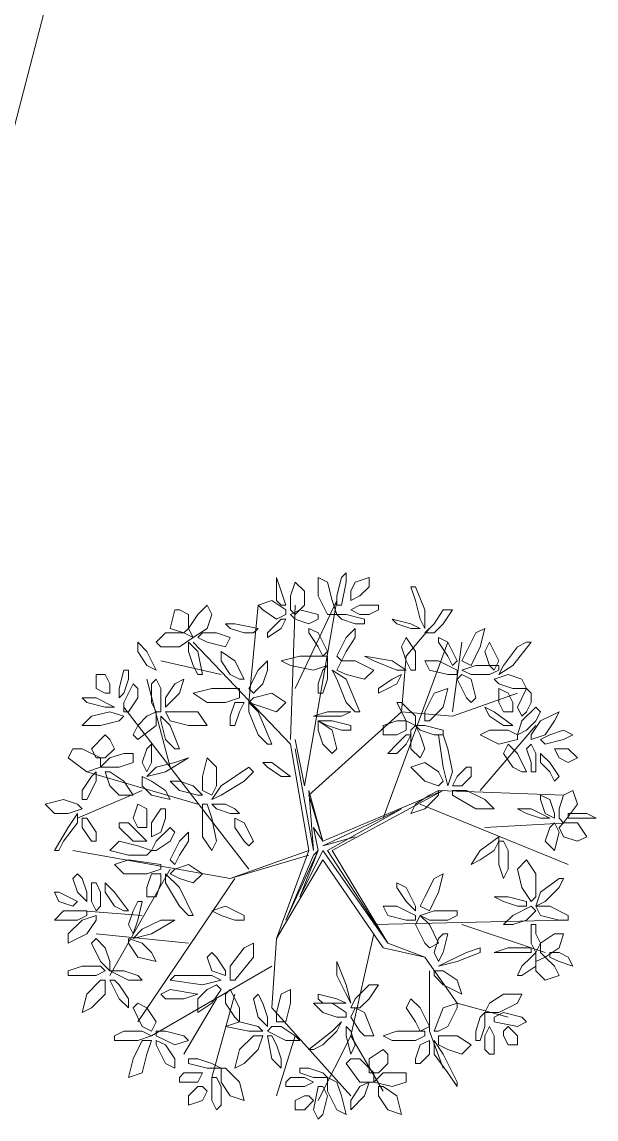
# Model space of a CAD drawing. Header units: millimetres. Extents: x 2303 to 2447, y 1812 to 2032.
# Drawn here: x 2370.56 to 2374.06, y 1880.1 to 1886.79 of the extents above; entities that cross this region are included whole.
import ezdxf

# ---------------------------------------------------------------- set-up
doc = ezdxf.new("R2010")
doc.units = ezdxf.units.MM
doc.layers.add('PDF_0', color=7, linetype='Continuous')
doc.layers.add('PDF_CVL_CUADCON_TIT', color=7, linetype='Continuous')

msp = doc.modelspace()

# ---------------------------------------------------------------- linework, layer by layer
at = {"layer": 'PDF_0', "lineweight": 9}
for points in [[(2372.4794, 1883.2901), (2372.5076, 1883.4031), (2372.5358, 1883.4313), (2372.5358, 1883.3748), (2372.5076, 1883.2336), (2372.4794, 1883.2336)], [(2372.1405, 1883.2336), (2372.1687, 1883.2336), (2372.1405, 1883.3184), (2372.1123, 1883.4031), (2372.1123, 1883.3466), (2372.1123, 1883.2619)], [(2372.2252, 1883.1772), (2372.197, 1883.2054), (2372.197, 1883.2901), (2372.2252, 1883.3748), (2372.2817, 1883.3184), (2372.2817, 1883.2336)], [(2372.4794, 1883.1772), (2372.4229, 1883.1772), (2372.3664, 1883.2901), (2372.3664, 1883.4031), (2372.4229, 1883.3748), (2372.4511, 1883.2619)], [(2372.5641, 1883.2619), (2372.5641, 1883.3184), (2372.5923, 1883.3748), (2372.677, 1883.4031), (2372.677, 1883.3466), (2372.6206, 1883.2901)], [(2372.9594, 1883.2619), (2372.9877, 1883.1489), (2373.0159, 1883.0924), (2373.0159, 1883.2054), (2372.9594, 1883.3466), (2372.9312, 1883.3466)], [(2371.6887, 1883.2336), (2371.7169, 1883.1772), (2371.6887, 1883.0924), (2371.6039, 1883.036), (2371.5757, 1883.0924), (2371.6322, 1883.1772)], [(2372.1123, 1883.1489), (2372.0275, 1883.2054), (2371.9993, 1883.2336), (2372.084, 1883.2619), (2372.1687, 1883.2054), (2372.1687, 1883.1772)], [(2372.677, 1883.1772), (2372.6206, 1883.1772), (2372.5641, 1883.2054), (2372.6206, 1883.2336), (2372.7335, 1883.2336), (2372.7335, 1883.2054)], [(2371.5757, 1883.1772), (2371.5757, 1883.0924), (2371.5475, 1883.0642), (2371.4627, 1883.0924), (2371.491, 1883.2054), (2371.5192, 1883.2054)], [(2372.3099, 1883.1207), (2372.2252, 1883.1489), (2372.197, 1883.1772), (2372.2535, 1883.2054), (2372.3664, 1883.1772), (2372.3664, 1883.1489)], [(2372.5923, 1883.1207), (2372.5076, 1883.1489), (2372.4794, 1883.1772), (2372.5358, 1883.1772), (2372.6488, 1883.1489), (2372.6488, 1883.1207)], [(2373.0159, 1883.0642), (2373.0724, 1883.0642), (2373.1289, 1883.1207), (2373.1854, 1883.2054), (2373.1289, 1883.2054), (2373.0724, 1883.1207)], [(2371.9146, 1883.0642), (2371.8299, 1883.0924), (2371.8016, 1883.1207), (2371.8581, 1883.1207), (2371.9993, 1883.0924), (2371.9711, 1883.0642)], [(2372.084, 1883.0924), (2372.1405, 1883.1489), (2372.1687, 1883.1489), (2372.1405, 1883.0924), (2372.0558, 1883.036), (2372.0558, 1883.0642)], [(2372.3664, 1882.9795), (2372.3099, 1883.0642), (2372.3099, 1883.0924), (2372.3664, 1883.0642), (2372.4229, 1882.9512), (2372.3946, 1882.923)], [(2372.5358, 1882.9512), (2372.5923, 1883.036), (2372.5923, 1883.0924), (2372.5358, 1883.036), (2372.4794, 1882.923), (2372.5076, 1882.8948)], [(2372.8465, 1883.1207), (2372.8182, 1883.1489), (2372.9312, 1883.1207), (2372.9877, 1883.0924), (2372.9312, 1883.0924)], [(2373.2418, 1882.8948), (2373.2983, 1882.8665), (2373.3548, 1882.9795), (2373.383, 1883.0924), (2373.3266, 1883.0642), (2373.2701, 1882.9512)], [(2371.4345, 1883.0642), (2371.5475, 1883.0642), (2371.6039, 1883.036), (2371.5192, 1882.9795), (2371.4063, 1882.9795), (2371.378, 1883.0077)], [(2371.6322, 1883.036), (2371.6604, 1883.0642), (2371.7451, 1883.0642), (2371.8299, 1883.036), (2371.8016, 1882.9795), (2371.6887, 1883.0077)], [(2372.9312, 1882.8383), (2372.9594, 1882.8383), (2372.9594, 1882.9512), (2372.903, 1883.036), (2372.8747, 1882.9795), (2372.903, 1882.8948)], [(2373.1571, 1882.923), (2373.1006, 1883.0077), (2373.1006, 1883.036), (2373.1571, 1883.0077), (2373.2136, 1882.8948), (2373.1854, 1882.8665)], [(2371.3215, 1882.8665), (2371.378, 1882.8383), (2371.3215, 1882.9512), (2371.2651, 1883.0077), (2371.2651, 1882.9512)], [(2371.6039, 1882.8665), (2371.5757, 1882.9512), (2371.5757, 1883.0077), (2371.6322, 1882.9512), (2371.6604, 1882.81), (2371.6322, 1882.81)], [(2373.383, 1882.9512), (2373.4113, 1883.0077), (2373.4678, 1882.8948), (2373.4395, 1882.8383), (2373.4113, 1882.8665)], [(2373.5807, 1882.9795), (2373.496, 1882.8665), (2373.4678, 1882.81), (2373.5525, 1882.8665), (2373.6654, 1883.0077), (2373.6372, 1883.0077)], [(2371.8299, 1882.81), (2371.7734, 1882.8948), (2371.7734, 1882.9512), (2371.8581, 1882.8948), (2371.9146, 1882.7818), (2371.8863, 1882.7818)], [(2372.0275, 1882.7536), (2372.0558, 1882.8383), (2372.0558, 1882.8948), (2371.9993, 1882.8383), (2371.9428, 1882.7253), (2371.9711, 1882.6971)], [(2372.3382, 1882.8383), (2372.197, 1882.8665), (2372.1405, 1882.8948), (2372.2535, 1882.923), (2372.4229, 1882.923), (2372.4229, 1882.8665)], [(2372.4794, 1882.8383), (2372.5076, 1882.8948), (2372.5923, 1882.8948), (2372.7053, 1882.8383), (2372.6488, 1882.7818), (2372.5358, 1882.81)], [(2372.7053, 1882.8948), (2372.6488, 1882.923), (2372.8182, 1882.8948), (2372.903, 1882.8383), (2372.8465, 1882.8383)], [(2373.1571, 1882.81), (2373.0442, 1882.8383), (2373.0159, 1882.8948), (2373.1006, 1882.8948), (2373.2136, 1882.8383), (2373.2136, 1882.81)], [(2371.2086, 1882.7818), (2371.1803, 1882.6971), (2371.1521, 1882.6688), (2371.1521, 1882.7253), (2371.1803, 1882.8383), (2371.2086, 1882.8383)], [(2372.3664, 1882.6971), (2372.3946, 1882.6971), (2372.4229, 1882.7818), (2372.4229, 1882.8665), (2372.3946, 1882.8383), (2372.3664, 1882.7536)], [(2372.5358, 1882.6406), (2372.4794, 1882.7818), (2372.4511, 1882.8383), (2372.5358, 1882.7818), (2372.6206, 1882.5841), (2372.5923, 1882.5841)], [(2373.4113, 1882.81), (2373.2983, 1882.81), (2373.2418, 1882.8383), (2373.3266, 1882.8665), (2373.4678, 1882.8665), (2373.4678, 1882.8383)], [(2371.0956, 1882.6971), (2371.0674, 1882.6971), (2371.0109, 1882.7253), (2371.0109, 1882.81), (2371.0674, 1882.81), (2371.0956, 1882.7536)], [(2371.2651, 1882.6688), (2371.2086, 1882.5841), (2371.1803, 1882.5841), (2371.1803, 1882.6406), (2371.2368, 1882.7536), (2371.2651, 1882.7253)], [(2371.3498, 1882.6406), (2371.3498, 1882.7536), (2371.378, 1882.7818), (2371.4063, 1882.7253), (2371.4063, 1882.5841), (2371.378, 1882.5841)], [(2371.4345, 1882.6688), (2371.4345, 1882.6124), (2371.5192, 1882.6971), (2371.5475, 1882.7818), (2371.491, 1882.7536)], [(2372.79, 1882.7253), (2372.8465, 1882.7536), (2372.8747, 1882.81), (2372.8182, 1882.7818), (2372.7335, 1882.7253), (2372.7335, 1882.6971)], [(2373.2701, 1882.6688), (2373.2136, 1882.7818), (2373.2418, 1882.81), (2373.2983, 1882.7818), (2373.3266, 1882.6688), (2373.2983, 1882.6406)], [(2373.4395, 1882.7818), (2373.4678, 1882.7536), (2373.5525, 1882.7253), (2373.6372, 1882.7253), (2373.609, 1882.7818), (2373.5242, 1882.81)], [(2371.8016, 1882.6406), (2371.6887, 1882.6406), (2371.6039, 1882.6971), (2371.7169, 1882.7253), (2371.8863, 1882.7253), (2371.8863, 1882.6688)], [(2371.9428, 1882.6406), (2371.9711, 1882.6688), (2372.084, 1882.6971), (2372.1687, 1882.6406), (2372.1123, 1882.5841), (2372.0275, 1882.6124)], [(2373.0159, 1882.5276), (2373.0442, 1882.5276), (2373.1289, 1882.6124), (2373.1571, 1882.7253), (2373.0724, 1882.6971), (2373.0159, 1882.5841)], [(2373.5525, 1882.5841), (2373.496, 1882.5841), (2373.4678, 1882.6406), (2373.4678, 1882.7253), (2373.5242, 1882.6971), (2373.5525, 1882.6406)], [(2373.6654, 1882.6406), (2373.6372, 1882.5841), (2373.609, 1882.5559), (2373.5807, 1882.6124), (2373.6372, 1882.7253), (2373.6654, 1882.6971)], [(2371.0674, 1882.6124), (2371.1239, 1882.6124), (2371.0109, 1882.6688), (2370.9262, 1882.6688), (2370.9544, 1882.6406)], [(2371.8299, 1882.4994), (2371.8581, 1882.4994), (2371.8863, 1882.5841), (2371.9146, 1882.6406), (2371.8581, 1882.6406), (2371.8299, 1882.5559)], [(2371.9993, 1882.4429), (2371.9428, 1882.5841), (2371.9428, 1882.6406), (2371.9993, 1882.5841), (2372.084, 1882.3864), (2372.0558, 1882.3864)], [(2372.903, 1882.6124), (2372.9594, 1882.5559), (2372.9594, 1882.4994), (2372.903, 1882.5276), (2372.8465, 1882.6406), (2372.8747, 1882.6406)], [(2371.1803, 1882.5559), (2371.1521, 1882.5276), (2371.0391, 1882.4994), (2370.9262, 1882.4994), (2370.9827, 1882.5559), (2371.0956, 1882.5841)], [(2371.2651, 1882.4994), (2371.3215, 1882.5559), (2371.378, 1882.5841), (2371.378, 1882.4994), (2371.2651, 1882.4147), (2371.2368, 1882.4429)], [(2371.4345, 1882.4147), (2371.4063, 1882.5276), (2371.4063, 1882.5559), (2371.4627, 1882.4994), (2371.5192, 1882.3582), (2371.491, 1882.3582)], [(2371.4345, 1882.5841), (2371.4627, 1882.5276), (2371.5757, 1882.4994), (2371.6887, 1882.4994), (2371.6322, 1882.5841), (2371.5192, 1882.5841)], [(2372.5076, 1882.5559), (2372.5641, 1882.5841), (2372.4229, 1882.5841), (2372.3382, 1882.5559), (2372.3946, 1882.5559)], [(2373.496, 1882.4994), (2373.5525, 1882.4994), (2373.4395, 1882.5841), (2373.383, 1882.6124), (2373.4113, 1882.5559)], [(2373.6937, 1882.5276), (2373.6372, 1882.4712), (2373.5807, 1882.4429), (2373.609, 1882.5276), (2373.6937, 1882.6124), (2373.7219, 1882.5841)], [(2373.6654, 1882.4147), (2373.6654, 1882.4429), (2373.7219, 1882.5276), (2373.8349, 1882.5841), (2373.8066, 1882.5276), (2373.7502, 1882.4429)], [(2372.5076, 1882.4712), (2372.4229, 1882.4994), (2372.3664, 1882.5276), (2372.4511, 1882.5276), (2372.5641, 1882.4994), (2372.5641, 1882.4712)], [(2372.3946, 1882.3864), (2372.3664, 1882.4712), (2372.3664, 1882.5276), (2372.4511, 1882.4712), (2372.4794, 1882.3582), (2372.4511, 1882.33)], [(2372.903, 1882.5276), (2372.903, 1882.4712), (2372.8465, 1882.4429), (2372.7618, 1882.4429), (2372.7618, 1882.4994), (2372.8465, 1882.5276)], [(2372.9877, 1882.4429), (2373.0159, 1882.3582), (2372.9877, 1882.3017), (2372.9312, 1882.3582), (2372.9312, 1882.4712), (2372.9594, 1882.4994)], [(2373.0724, 1882.4429), (2372.9877, 1882.4712), (2372.9594, 1882.4994), (2373.0159, 1882.4994), (2373.1289, 1882.4712), (2373.1289, 1882.4429)], [(2371.1239, 1882.3582), (2371.0674, 1882.3017), (2371.0109, 1882.3017), (2370.9827, 1882.3582), (2371.0674, 1882.4429), (2371.0956, 1882.4147)], [(2372.9312, 1882.4429), (2372.903, 1882.4429), (2372.8465, 1882.3864), (2372.79, 1882.33), (2372.8465, 1882.33), (2372.903, 1882.3864)], [(2373.1571, 1882.3582), (2373.1854, 1882.217), (2373.1571, 1882.1323), (2373.1289, 1882.2453), (2373.1006, 1882.4429), (2373.1289, 1882.4429)], [(2373.5807, 1882.4429), (2373.5807, 1882.4147), (2373.4678, 1882.3864), (2373.3548, 1882.4429), (2373.4113, 1882.4712), (2373.5242, 1882.4712)], [(2373.7784, 1882.4429), (2373.8631, 1882.4712), (2373.9196, 1882.4429), (2373.8631, 1882.4147), (2373.7502, 1882.3864), (2373.7219, 1882.4147)], [(2370.9262, 1882.3582), (2371.0391, 1882.3017), (2371.0391, 1882.2453), (2370.9544, 1882.217), (2370.8415, 1882.3017), (2370.8697, 1882.3582)], [(2371.3215, 1882.3582), (2371.3498, 1882.3864), (2371.3498, 1882.2735), (2371.3215, 1882.217), (2371.2933, 1882.2735)], [(2373.5525, 1882.2453), (2373.496, 1882.33), (2373.5242, 1882.3864), (2373.5807, 1882.33), (2373.6372, 1882.217), (2373.609, 1882.217)], [(2373.6654, 1882.2735), (2373.6372, 1882.3582), (2373.6654, 1882.3864), (2373.6937, 1882.33), (2373.6937, 1882.217), (2373.6654, 1882.217)], [(2373.8066, 1882.3582), (2373.8349, 1882.3582), (2373.8914, 1882.3582), (2373.9478, 1882.3017), (2373.8914, 1882.2735), (2373.8349, 1882.3017)], [(2371.2368, 1882.33), (2371.2368, 1882.2735), (2371.1521, 1882.2453), (2371.0391, 1882.2453), (2371.0956, 1882.3017), (2371.1803, 1882.33)], [(2371.491, 1882.2735), (2371.5757, 1882.3017), (2371.4345, 1882.217), (2371.3215, 1882.1888), (2371.378, 1882.2453)], [(2371.7169, 1882.0758), (2371.6604, 1882.1041), (2371.6604, 1882.1888), (2371.6887, 1882.3017), (2371.7451, 1882.2453), (2371.7451, 1882.1323)], [(2373.7784, 1882.217), (2373.7219, 1882.2735), (2373.7219, 1882.33), (2373.7784, 1882.2735), (2373.8349, 1882.1888), (2373.8066, 1882.1605)], [(2370.9262, 1882.1041), (2370.9827, 1882.1888), (2371.0109, 1882.217), (2371.0109, 1882.1605), (2370.9544, 1882.0476), (2370.9262, 1882.0476)], [(2371.0674, 1882.217), (2371.0956, 1882.217), (2371.1803, 1882.1605), (2371.2368, 1882.0758), (2371.1521, 1882.0758), (2371.0956, 1882.1323)], [(2371.9146, 1882.1605), (2371.7734, 1882.0758), (2371.7169, 1882.0476), (2371.7734, 1882.1323), (2371.9428, 1882.2453), (2371.9711, 1882.217)], [(2372.1405, 1882.1888), (2372.197, 1882.1888), (2372.084, 1882.2735), (2372.0275, 1882.2735), (2372.0558, 1882.2453)], [(2373.1289, 1882.1605), (2373.1006, 1882.1323), (2373.0159, 1882.1605), (2372.9312, 1882.2453), (2373.0159, 1882.2735), (2373.1006, 1882.217)], [(2373.2983, 1882.2453), (2373.2701, 1882.2453), (2373.2136, 1882.1888), (2373.1854, 1882.1323), (2373.2418, 1882.1323), (2373.2983, 1882.1888)], [(2371.2933, 1882.1888), (2371.2933, 1882.1323), (2371.3498, 1882.0758), (2371.4627, 1882.0476), (2371.4345, 1882.1041), (2371.3498, 1882.1605)], [(2371.6039, 1882.1323), (2371.5192, 1882.1605), (2371.4627, 1882.1605), (2371.5192, 1882.1041), (2371.6322, 1882.0758), (2371.6604, 1882.0758)], [(2373.0442, 1882.0758), (2372.9594, 1882.0193), (2372.9312, 1881.9629), (2373.0159, 1881.9911), (2373.1006, 1882.0758), (2373.1006, 1882.1041)], [(2373.2701, 1882.1041), (2373.383, 1882.0476), (2373.4395, 1881.9911), (2373.3266, 1881.9911), (2373.1854, 1882.0758), (2373.1854, 1882.1041)], [(2373.8349, 1881.9911), (2373.8631, 1882.0758), (2373.9196, 1882.1041), (2373.9478, 1882.0193), (2373.8631, 1881.9064), (2373.8349, 1881.9346)], [(2370.9262, 1881.9911), (2370.8979, 1882.0193), (2370.8132, 1882.0476), (2370.7003, 1882.0193), (2370.7567, 1881.9629), (2370.8415, 1881.9629)], [(2371.3215, 1881.8781), (2371.2651, 1881.8781), (2371.2368, 1881.9346), (2371.2651, 1882.0193), (2371.3215, 1881.9911), (2371.3215, 1881.9346)], [(2371.7169, 1881.9346), (2371.7451, 1881.7934), (2371.7169, 1881.7369), (2371.6604, 1881.8217), (2371.6604, 1882.0193), (2371.6887, 1882.0193)], [(2371.8863, 1881.9629), (2371.8581, 1881.9911), (2371.8016, 1882.0193), (2371.7169, 1882.0193), (2371.7451, 1881.9911), (2371.8299, 1881.9629)], [(2373.7784, 1882.0476), (2373.8066, 1881.9629), (2373.8066, 1881.9346), (2373.7502, 1881.9629), (2373.7219, 1882.0476), (2373.7219, 1882.0758)], [(2370.8132, 1881.7934), (2370.8979, 1881.9064), (2370.8979, 1881.9629), (2370.8415, 1881.8781), (2370.7567, 1881.7369), (2370.785, 1881.7369)], [(2371.4345, 1881.9346), (2371.4063, 1881.8499), (2371.3498, 1881.8217), (2371.3498, 1881.9064), (2371.4063, 1881.9911), (2371.4345, 1881.9911)], [(2373.7219, 1881.9346), (2373.7784, 1881.9346), (2373.6654, 1881.9911), (2373.5807, 1881.9911), (2373.6372, 1881.9629)], [(2373.8914, 1881.9629), (2373.8914, 1881.9346), (2373.9761, 1881.9346), (2374.0608, 1881.9346), (2374.0043, 1881.9629), (2373.9478, 1881.9629)], [(2371.0109, 1881.8499), (2370.9544, 1881.9346), (2370.9262, 1881.9346), (2370.9262, 1881.8781), (2370.9827, 1881.7934), (2371.0109, 1881.7934)], [(2371.2368, 1881.7934), (2371.1521, 1881.8781), (2371.1521, 1881.9064), (2371.2086, 1881.9064), (2371.3215, 1881.7934), (2371.2933, 1881.7934)], [(2371.9146, 1881.7934), (2371.8581, 1881.8781), (2371.8581, 1881.9346), (2371.9146, 1881.9064), (2371.9711, 1881.7934), (2371.9428, 1881.7652)], [(2373.7502, 1881.7934), (2373.7784, 1881.8781), (2373.8066, 1881.9064), (2373.8349, 1881.8499), (2373.8066, 1881.7369), (2373.7784, 1881.7652)], [(2373.8349, 1881.8781), (2373.8631, 1881.9064), (2373.9478, 1881.9064), (2374.0043, 1881.8217), (2373.9478, 1881.7934), (2373.8631, 1881.8217)], [(2371.4627, 1881.7934), (2371.378, 1881.7369), (2371.3498, 1881.7369), (2371.378, 1881.7934), (2371.4627, 1881.8781), (2371.491, 1881.8499)], [(2371.5192, 1881.7087), (2371.5757, 1881.7934), (2371.5757, 1881.8499), (2371.5192, 1881.7934), (2371.4627, 1881.6805), (2371.491, 1881.6522)], [(2373.4395, 1881.7369), (2373.3548, 1881.6805), (2373.2983, 1881.6522), (2373.3548, 1881.7369), (2373.4678, 1881.8217), (2373.4678, 1881.7934)], [(2371.3498, 1881.7369), (2371.3215, 1881.7087), (2371.2086, 1881.7087), (2371.0956, 1881.7369), (2371.1521, 1881.7934), (2371.2651, 1881.7652)], [(2373.5242, 1881.7369), (2373.5242, 1881.624), (2373.496, 1881.5675), (2373.4678, 1881.6522), (2373.4678, 1881.7934), (2373.496, 1881.7934)], [(2371.3215, 1881.5957), (2371.1803, 1881.5957), (2371.1239, 1881.6522), (2371.2086, 1881.6805), (2371.4063, 1881.6522), (2371.4063, 1881.624)], [(2373.6654, 1881.4263), (2373.6937, 1881.4545), (2373.6937, 1881.5957), (2373.6372, 1881.6805), (2373.5807, 1881.624), (2373.609, 1881.511)], [(2371.4627, 1881.5957), (2371.491, 1881.624), (2371.5757, 1881.6522), (2371.6604, 1881.5957), (2371.6039, 1881.5393), (2371.5192, 1881.5675)], [(2370.9262, 1881.5675), (2370.9544, 1881.4828), (2370.9544, 1881.4263), (2370.8979, 1881.4828), (2370.8697, 1881.5675), (2370.8979, 1881.5957)], [(2371.3215, 1881.4545), (2371.378, 1881.4545), (2371.4063, 1881.5393), (2371.4063, 1881.5957), (2371.3498, 1881.5957), (2371.3215, 1881.511)], [(2371.5192, 1881.3981), (2371.4345, 1881.5393), (2371.4345, 1881.5957), (2371.5192, 1881.511), (2371.6039, 1881.3416), (2371.5757, 1881.3416)], [(2372.9877, 1881.3981), (2373.0442, 1881.3698), (2373.1006, 1881.4828), (2373.1289, 1881.5957), (2373.0724, 1881.5675), (2373.0159, 1881.4545)], [(2373.8349, 1881.511), (2373.7502, 1881.4263), (2373.6937, 1881.3981), (2373.7219, 1881.4828), (2373.8349, 1881.5675), (2373.8631, 1881.5675)], [(2370.8979, 1881.4263), (2370.8697, 1881.3981), (2370.785, 1881.4263), (2370.7567, 1881.4828), (2370.785, 1881.4828), (2370.8415, 1881.4545)], [(2371.0391, 1881.4828), (2371.0391, 1881.3981), (2371.0109, 1881.3698), (2370.9827, 1881.4263), (2370.9827, 1881.5393), (2371.0109, 1881.5393)], [(2371.1239, 1881.3981), (2371.0674, 1881.4828), (2371.0674, 1881.5393), (2371.1239, 1881.4828), (2371.2086, 1881.3698), (2371.1803, 1881.3698)], [(2372.903, 1881.4263), (2372.8465, 1881.511), (2372.8465, 1881.5393), (2372.903, 1881.511), (2372.9594, 1881.3981), (2372.9594, 1881.3698)], [(2371.2368, 1881.3698), (2371.2086, 1881.2851), (2371.2368, 1881.2286), (2371.2651, 1881.3133), (2371.2933, 1881.4263), (2371.2651, 1881.4263)], [(2373.5807, 1881.3981), (2373.496, 1881.4263), (2373.4395, 1881.4545), (2373.5242, 1881.4545), (2373.6372, 1881.4263), (2373.6372, 1881.3981)], [(2370.8979, 1881.3133), (2370.8132, 1881.3133), (2370.7567, 1881.3133), (2370.8132, 1881.3698), (2370.9544, 1881.3698), (2370.9544, 1881.3416)], [(2371.8581, 1881.3133), (2371.7734, 1881.3416), (2371.7169, 1881.3698), (2371.8016, 1881.3981), (2371.9146, 1881.3416), (2371.9146, 1881.3133)], [(2372.903, 1881.3133), (2372.79, 1881.3416), (2372.7618, 1881.3981), (2372.8465, 1881.3981), (2372.9594, 1881.3416), (2372.9594, 1881.3133)], [(2373.1571, 1881.3133), (2373.0442, 1881.3133), (2372.9877, 1881.3416), (2373.0724, 1881.3698), (2373.2136, 1881.3698), (2373.2136, 1881.3416)], [(2373.6372, 1881.3133), (2373.5525, 1881.2851), (2373.496, 1881.2851), (2373.5525, 1881.3416), (2373.6654, 1881.3981), (2373.6937, 1881.3698)], [(2373.8349, 1881.3133), (2373.7219, 1881.3416), (2373.6937, 1881.3981), (2373.7784, 1881.3981), (2373.8914, 1881.3416), (2373.8914, 1881.3133)], [(2371.0109, 1881.3416), (2371.0109, 1881.3133), (2370.9544, 1881.2286), (2370.8415, 1881.1721), (2370.8415, 1881.2286), (2370.9262, 1881.3133)], [(2371.4063, 1881.3133), (2371.491, 1881.3133), (2371.3498, 1881.2286), (2371.2368, 1881.2004), (2371.2933, 1881.2569)], [(2373.0159, 1881.1721), (2372.9594, 1881.2851), (2372.9877, 1881.3416), (2373.0442, 1881.2851), (2373.1006, 1881.1721), (2373.0442, 1881.1439)], [(2373.6937, 1881.2286), (2373.7219, 1881.1721), (2373.6937, 1881.1157), (2373.6654, 1881.1721), (2373.6654, 1881.2851), (2373.6937, 1881.2851)], [(2373.1006, 1881.2004), (2373.0724, 1881.1157), (2373.1006, 1881.0592), (2373.1289, 1881.1157), (2373.1571, 1881.2286), (2373.1289, 1881.2286)], [(2373.7219, 1881.1721), (2373.8066, 1881.2286), (2373.8631, 1881.2286), (2373.8349, 1881.1439), (2373.7502, 1881.0874), (2373.7219, 1881.1157)], [(2371.0674, 1881.1439), (2371.0956, 1881.0592), (2371.0956, 1881.0027), (2371.0391, 1881.0592), (2370.9827, 1881.1721), (2371.0109, 1881.2004)], [(2371.2086, 1881.2004), (2371.2086, 1881.1721), (2371.2651, 1881.0874), (2371.378, 1881.0592), (2371.3498, 1881.1157), (2371.2933, 1881.1721)], [(2371.8299, 1881.0309), (2371.9146, 1881.1439), (2371.9711, 1881.1721), (2371.9711, 1881.0874), (2371.8581, 1880.9462), (2371.8299, 1880.9462)], [(2371.7169, 1881.1157), (2371.6887, 1881.0874), (2371.7169, 1881.0027), (2371.8016, 1880.9745), (2371.8016, 1881.0027), (2371.7451, 1881.0874)], [(2373.2701, 1881.1157), (2373.1571, 1881.0592), (2373.1006, 1881.0309), (2373.2136, 1881.0592), (2373.3548, 1881.1157), (2373.3548, 1881.1439)], [(2373.609, 1881.1157), (2373.496, 1881.1157), (2373.4395, 1881.1157), (2373.5242, 1881.1439), (2373.6654, 1881.1439), (2373.6654, 1881.1157)], [(2373.609, 1881.0309), (2373.6654, 1881.0874), (2373.6937, 1881.1157), (2373.6937, 1881.0309), (2373.609, 1880.9745), (2373.5807, 1880.9745)], [(2373.6937, 1881.0592), (2373.7502, 1881.0874), (2373.8066, 1881.0309), (2373.8349, 1880.9745), (2373.7502, 1880.9462), (2373.6937, 1881.0027)], [(2373.7784, 1881.1157), (2373.7784, 1881.0874), (2373.8349, 1881.0592), (2373.9196, 1881.0309), (2373.8914, 1881.0874), (2373.8349, 1881.1157)], [(2370.9262, 1881.0309), (2371.0391, 1881.0309), (2371.0674, 1881.0027), (2371.0109, 1880.9745), (2370.8415, 1880.9745), (2370.8415, 1881.0027)], [(2372.4794, 1880.9745), (2372.4794, 1881.0592), (2372.5358, 1880.918), (2372.5641, 1880.805), (2372.5358, 1880.8615)], [(2371.0674, 1880.9462), (2371.0391, 1880.9462), (2370.9544, 1880.8615), (2370.9262, 1880.7485), (2370.9827, 1880.7768), (2371.0674, 1880.8615)], [(2371.1803, 1881.0027), (2371.2651, 1880.9745), (2371.2933, 1880.9462), (2371.2086, 1880.9462), (2371.0956, 1881.0027), (2371.1239, 1881.0027)], [(2371.1521, 1880.918), (2371.2086, 1880.8333), (2371.2086, 1880.7768), (2371.1521, 1880.8333), (2371.0956, 1880.9462), (2371.1239, 1880.9462)], [(2371.5757, 1880.9745), (2371.7169, 1880.9745), (2371.7734, 1880.9462), (2371.6604, 1880.918), (2371.4627, 1880.9462), (2371.491, 1880.9745)], [(2373.0724, 1881.0027), (2373.0724, 1880.9745), (2373.1289, 1880.918), (2373.2418, 1880.8615), (2373.2136, 1880.9462), (2373.1289, 1881.0027)], [(2371.5475, 1880.8333), (2371.6322, 1880.8615), (2371.4627, 1880.8897), (2371.4063, 1880.8615), (2371.4345, 1880.8333)], [(2371.7451, 1880.918), (2371.7734, 1880.8897), (2371.7169, 1880.805), (2371.6322, 1880.7485), (2371.6322, 1880.8333), (2371.6887, 1880.8897)], [(2371.8016, 1880.805), (2371.8581, 1880.7203), (2371.8863, 1880.6921), (2371.8863, 1880.7768), (2371.8299, 1880.8897), (2371.8016, 1880.8615)], [(2372.1123, 1880.7485), (2372.1405, 1880.8615), (2372.197, 1880.8897), (2372.197, 1880.805), (2372.1687, 1880.6921), (2372.1123, 1880.6921)], [(2372.5641, 1880.7768), (2372.6206, 1880.7768), (2372.677, 1880.8333), (2372.7335, 1880.918), (2372.677, 1880.918), (2372.5923, 1880.8333)], [(2372.0275, 1880.805), (2372.0558, 1880.7203), (2372.0558, 1880.6638), (2371.9993, 1880.7203), (2371.9711, 1880.8333), (2371.9993, 1880.8615)], [(2372.3946, 1880.805), (2372.4794, 1880.805), (2372.5358, 1880.805), (2372.4794, 1880.8333), (2372.3664, 1880.8615), (2372.3664, 1880.8333)], [(2372.9594, 1880.6921), (2372.903, 1880.7768), (2372.9312, 1880.8333), (2372.9877, 1880.7768), (2373.0442, 1880.6638), (2372.9877, 1880.6356)], [(2373.383, 1880.7485), (2373.4113, 1880.805), (2373.496, 1880.8615), (2373.609, 1880.8615), (2373.5807, 1880.805), (2373.4678, 1880.7485)], [(2371.3215, 1880.7768), (2371.378, 1880.6921), (2371.3498, 1880.6356), (2371.2933, 1880.6638), (2371.2368, 1880.7768), (2371.2651, 1880.805)], [(2372.5358, 1880.7203), (2372.5358, 1880.7485), (2372.4511, 1880.805), (2372.3382, 1880.805), (2372.3946, 1880.7485), (2372.4794, 1880.7203)], [(2372.6206, 1880.6356), (2372.5641, 1880.7203), (2372.5923, 1880.7768), (2372.6488, 1880.7485), (2372.7053, 1880.6074), (2372.6488, 1880.6074)], [(2373.1571, 1880.6638), (2373.2136, 1880.7768), (2373.2136, 1880.805), (2373.1289, 1880.7768), (2373.0724, 1880.6356), (2373.1006, 1880.6356)], [(2373.3266, 1880.6356), (2373.3548, 1880.7203), (2373.383, 1880.7485), (2373.383, 1880.6638), (2373.3548, 1880.5791), (2373.3266, 1880.5791)], [(2373.496, 1880.7485), (2373.609, 1880.7203), (2373.6372, 1880.6921), (2373.5807, 1880.6638), (2373.4395, 1880.6921), (2373.4395, 1880.7203)], [(2371.8863, 1880.6921), (2371.8016, 1880.6638), (2371.9428, 1880.6356), (2372.0275, 1880.6356), (2371.9993, 1880.6638)], [(2372.3946, 1880.5509), (2372.4794, 1880.6356), (2372.5076, 1880.6921), (2372.4511, 1880.6356), (2372.3099, 1880.5226), (2372.3382, 1880.5226)], [(2371.1803, 1880.6356), (2371.2933, 1880.6356), (2371.3498, 1880.6074), (2371.2651, 1880.5791), (2371.1239, 1880.5791), (2371.1239, 1880.6074)], [(2371.4345, 1880.6356), (2371.5475, 1880.6074), (2371.5757, 1880.5791), (2371.491, 1880.5509), (2371.378, 1880.6074), (2371.378, 1880.6356)], [(2372.1405, 1880.6638), (2372.2252, 1880.6074), (2372.2535, 1880.5791), (2372.1687, 1880.5791), (2372.0558, 1880.6356), (2372.084, 1880.6638)], [(2372.5923, 1880.5509), (2372.5641, 1880.4944), (2372.5358, 1880.6074), (2372.5358, 1880.6638), (2372.5641, 1880.6356)], [(2372.9594, 1880.5791), (2372.8182, 1880.5791), (2372.7618, 1880.6074), (2372.8465, 1880.6356), (2373.0159, 1880.6356), (2373.0159, 1880.6074)], [(2373.383, 1880.5226), (2373.383, 1880.6074), (2373.4113, 1880.6638), (2373.4395, 1880.6074), (2373.4395, 1880.4944), (2373.4113, 1880.4944)], [(2373.496, 1880.6356), (2373.5242, 1880.6638), (2373.5807, 1880.6074), (2373.5807, 1880.5509), (2373.5242, 1880.5509), (2373.496, 1880.6074)], [(2371.3498, 1880.5791), (2371.2933, 1880.5791), (2371.2368, 1880.4662), (2371.2086, 1880.3532), (2371.2933, 1880.3814), (2371.3215, 1880.4944)], [(2371.4345, 1880.5509), (2371.491, 1880.4662), (2371.491, 1880.4097), (2371.4345, 1880.4379), (2371.378, 1880.5509), (2371.378, 1880.5791)], [(2372.0275, 1880.6074), (2371.9711, 1880.6074), (2371.8863, 1880.5226), (2371.8581, 1880.4097), (2371.9146, 1880.4379), (2371.9993, 1880.5226)], [(2372.1123, 1880.5509), (2372.1405, 1880.4662), (2372.1405, 1880.4097), (2372.084, 1880.4662), (2372.0558, 1880.6074), (2372.084, 1880.6074)], [(2372.9594, 1880.4379), (2372.9877, 1880.4379), (2373.0442, 1880.4944), (2373.0442, 1880.5791), (2372.9877, 1880.5509), (2372.9594, 1880.4662)], [(2373.1571, 1880.3814), (2373.0724, 1880.4944), (2373.0724, 1880.5791), (2373.1289, 1880.4944), (2373.2136, 1880.325), (2373.2136, 1880.2967)], [(2373.1006, 1880.5509), (2373.1006, 1880.6074), (2373.2136, 1880.6074), (2373.2983, 1880.5509), (2373.2418, 1880.4944), (2373.1571, 1880.5226)], [(2372.79, 1880.4379), (2372.7335, 1880.3814), (2372.677, 1880.3814), (2372.677, 1880.4662), (2372.7618, 1880.5226), (2372.79, 1880.4944)], [(2371.6322, 1880.4662), (2371.7169, 1880.4379), (2371.7734, 1880.4097), (2371.6887, 1880.4097), (2371.5757, 1880.4379), (2371.5757, 1880.4662)], [(2371.7734, 1880.4097), (2371.8016, 1880.4097), (2371.8863, 1880.325), (2371.9146, 1880.212), (2371.8299, 1880.2402), (2371.7734, 1880.325)], [(2372.3099, 1880.4097), (2372.3946, 1880.3814), (2372.4229, 1880.3532), (2372.3382, 1880.3532), (2372.2535, 1880.3814), (2372.2535, 1880.4097)], [(2372.6206, 1880.4662), (2372.7053, 1880.3814), (2372.7053, 1880.325), (2372.6206, 1880.325), (2372.5358, 1880.4379), (2372.5641, 1880.4662)], [(2371.5475, 1880.3814), (2371.6322, 1880.3814), (2371.6604, 1880.3814), (2371.6322, 1880.325), (2371.5192, 1880.325), (2371.5192, 1880.3532)], [(2371.7734, 1880.2967), (2371.7734, 1880.1838), (2371.7451, 1880.1555), (2371.7169, 1880.212), (2371.7169, 1880.3532), (2371.7451, 1880.3532)], [(2372.197, 1880.3532), (2372.2817, 1880.3532), (2372.3382, 1880.325), (2372.2817, 1880.2967), (2372.1687, 1880.2967), (2372.1687, 1880.325)], [(2372.4229, 1880.3532), (2372.4794, 1880.325), (2372.5076, 1880.2402), (2372.5358, 1880.1273), (2372.4794, 1880.1555), (2372.4229, 1880.2685)], [(2372.903, 1880.3814), (2372.903, 1880.325), (2372.8182, 1880.2967), (2372.7053, 1880.325), (2372.7618, 1880.3814), (2372.8465, 1880.3814)], [(2371.6604, 1880.2967), (2371.6887, 1880.2685), (2371.6604, 1880.212), (2371.5757, 1880.1838), (2371.5757, 1880.2402), (2371.6322, 1880.2967)], [(2372.4229, 1880.2402), (2372.3946, 1880.1273), (2372.3664, 1880.099), (2372.3382, 1880.1555), (2372.3664, 1880.2967), (2372.3946, 1880.2967)], [(2372.5641, 1880.212), (2372.5641, 1880.1555), (2372.6488, 1880.2402), (2372.677, 1880.325), (2372.6206, 1880.2967)], [(2372.7335, 1880.2967), (2372.7618, 1880.2967), (2372.8465, 1880.2402), (2372.8747, 1880.1273), (2372.79, 1880.1555), (2372.7335, 1880.2402)], [(2372.3099, 1880.2402), (2372.3382, 1880.212), (2372.2817, 1880.1555), (2372.2252, 1880.1555), (2372.2252, 1880.212), (2372.2817, 1880.2402)]]:
    msp.add_lwpolyline(points, close=True, dxfattribs=at)
for points in [[(2371.9428, 1882.6406), (2371.9993, 1883.2336)], [(2372.197, 1882.4147), (2372.2252, 1883.2336)], [(2372.2252, 1882.7253), (2372.4794, 1883.2619), (2372.2817, 1882.1323), (2372.2252, 1882.4147)], [(2373.0442, 1883.0924), (2372.903, 1882.923), (2372.8747, 1882.5841), (2373.1854, 1882.5559), (2373.5807, 1882.6971)], [(2373.5242, 1880.7203), (2373.2136, 1880.805), (2373.0159, 1881.0874), (2372.7618, 1881.1439), (2372.3946, 1881.6805), (2372.1123, 1881.2004), (2372.3099, 1881.7369), (2372.197, 1882.3864), (2371.6039, 1883.0077)], [(2372.7618, 1881.9346), (2373.1571, 1883.0077)], [(2373.1854, 1882.5841), (2373.2418, 1883.0077)], [(2371.7734, 1882.81), (2371.4063, 1882.8948)], [(2371.4627, 1882.2453), (2371.3215, 1882.7818)], [(2371.9428, 1881.624), (2371.1803, 1882.6124)], [(2372.8747, 1882.5841), (2372.3099, 1882.0758), (2372.3946, 1881.7934), (2373.1289, 1882.1041), (2372.4511, 1881.7369), (2372.79, 1881.1721), (2373.0159, 1881.0874)], [(2373.3548, 1882.1041), (2373.6937, 1882.4994)], [(2372.2252, 1882.3582), (2372.3382, 1881.7369), (2372.3099, 1882.1041), (2372.3946, 1881.7934), (2372.3382, 1881.8781), (2372.3664, 1881.7369), (2372.3382, 1881.7087), (2372.1687, 1881.3133), (2372.3664, 1881.7369), (2372.2535, 1881.4545), (2372.3946, 1881.7369), (2372.79, 1881.1721), (2372.4229, 1881.7369), (2372.8747, 1881.9911), (2372.3946, 1881.7652)], [(2371.6322, 1882.0193), (2370.9544, 1882.217)], [(2371.2933, 1882.1041), (2370.8979, 1881.9346)], [(2373.1006, 1882.1041), (2373.8631, 1882.0758)], [(2372.9877, 1882.0193), (2373.8914, 1881.6522)], [(2373.383, 1881.8781), (2373.8914, 1881.9064)], [(2372.3946, 1881.7652), (2372.5923, 1881.8217), (2372.3946, 1881.7652)], [(2371.8299, 1881.5675), (2370.8697, 1881.7369)], [(2372.3099, 1881.7087), (2371.8299, 1881.5675), (2372.3099, 1881.7369)], [(2371.4627, 1881.624), (2371.0956, 1880.9745)], [(2371.8581, 1881.5675), (2371.2651, 1880.6921)], [(2371.2933, 1881.3416), (2370.9262, 1881.3698)], [(2372.7053, 1881.2851), (2373.8631, 1881.3133)], [(2373.2418, 1881.2851), (2373.7502, 1881.1157)], [(2371.5757, 1881.1721), (2371.0109, 1881.2286)], [(2372.7053, 1881.2286), (2372.5641, 1880.6074)], [(2372.1123, 1881.2004), (2372.084, 1880.7768), (2372.5641, 1880.2402)], [(2372.084, 1881.0309), (2371.3498, 1880.6074)], [(2373.0442, 1881.0027), (2373.0442, 1880.6356), (2373.1289, 1880.4097)], [(2371.7451, 1880.8333), (2371.5475, 1880.4944)], [(2371.8581, 1880.8615), (2371.7169, 1880.3532)], [(2372.2252, 1880.6074), (2372.1123, 1880.2402)], [(2372.7618, 1880.2685), (2372.5641, 1880.6074), (2372.3664, 1880.212)]]:
    msp.add_lwpolyline(points, dxfattribs=at)
at = {"layer": 'PDF_CVL_CUADCON_TIT', "lineweight": 9}
msp.add_lwpolyline([(2368.8929, 1892.3833), (2367.5092, 1888.8816), (2368.0175, 1888.8816), (2367.0574, 1886.453), (2370.3614, 1885.5775), (2370.8979, 1887.639), (2371.5475, 1887.639), (2372.3382, 1891.8185), (2368.8929, 1892.4962)], dxfattribs=at)

doc.saveas('drawing.dxf')
